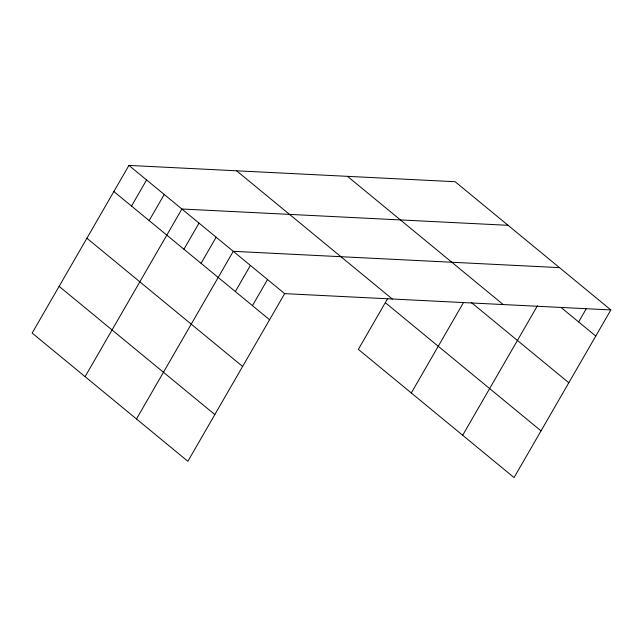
<?xml version="1.0" encoding="UTF-8"?>
<svg xmlns="http://www.w3.org/2000/svg" width="643" height="643" viewBox="0 0 643 643"><rect width="100%" height="100%" fill="white"/><g stroke="black" fill="none" stroke-linecap="round" stroke-linejoin="round"><path stroke-width="0.96" d="M610.85 309.934L455.131 181.72L128.938 165.42L32.15 333.066L187.869 461.28L284.656 293.634L610.85 309.934L514.062 477.58L358.344 349.366L387.785 298.368M131.51 206.065L146.588 179.952M149.16 220.597L164.238 194.475M85.093 376.661L181.889 209.007L508.074 225.315M183.938 249.227L199.017 223.113M201.066 263.333L216.144 237.219M136.485 418.971L233.272 251.325L559.466 267.625M235.322 291.544L250.4 265.422M252.45 305.65L267.528 279.528M411.287 392.961L463.555 302.427M462.671 435.271L537.395 305.851M578.644 321.95L586.424 308.471M561.516 307.844L595.772 336.056M347.485 176.343L503.204 304.557M471.247 302.427L568.806 382.754M236.584 170.797L392.302 299.011M385.31 302.66L541.02 430.874M128.938 165.42L284.656 293.634M113.859 191.534L269.578 319.748M86.901 238.24L242.612 366.454M59.116 286.36L214.834 414.574"/></g></svg>
